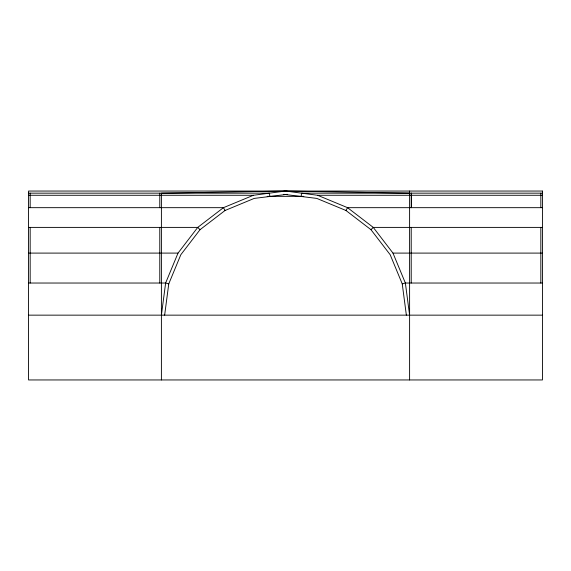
<?xml version="1.0" encoding="UTF-8"?>
<svg xmlns="http://www.w3.org/2000/svg" width="571" height="571" viewBox="0 0 571 571"><rect width="100%" height="100%" fill="white"/><g stroke="black" fill="none" stroke-linecap="round" stroke-linejoin="round"><path stroke-width="0.86" d="M161.4 315.149L165.626 283.03L178.024 253.096L197.744 227.394L223.447 207.673L253.381 195.275L285.5 191.049L409.6 193.162M164.641 315.149L168.759 283.866L180.829 254.716L200.036 229.685L225.067 210.478L254.216 198.408L287.27 194.318M301.138 196.345L301.559 193.162L542.45 193.162M283.73 194.318L316.784 198.408L345.933 210.478L347.553 207.673L542.45 207.673M406.359 315.149L402.241 283.866L390.171 254.716L370.964 229.685L373.256 227.394L542.45 227.394M402.241 283.866L405.374 283.03L542.45 283.03M28.55 193.162L269.441 193.162L269.862 196.345M28.55 195.275L253.381 195.275M161.4 379.951L161.4 193.162L285.5 191.049L317.619 195.275L542.45 195.275M267.192 196.345L303.808 196.345M28.55 207.673L223.447 207.673L225.067 210.478M28.55 227.394L197.744 227.394L200.036 229.685M28.55 253.096L178.024 253.096M317.619 195.275L347.553 207.673L373.256 227.394L392.976 253.096L542.45 253.096M28.55 283.03L165.626 283.03L168.759 283.866M28.55 315.149L542.45 315.149M345.933 210.478L370.964 229.685M392.976 253.096L405.374 283.03L409.6 315.149M540.83 193.162L540.83 207.673M540.83 227.394L540.83 283.03M411.527 193.162L411.527 207.673M411.22 193.162L411.22 207.673M411.22 227.394L411.22 283.03M409.6 191.049L409.6 379.951M159.78 193.162L159.78 207.673M159.78 227.394L159.78 283.03M30.17 193.162L30.17 207.673M30.17 227.394L30.17 283.03M542.45 191.049L28.55 191.049L28.55 379.951L542.45 379.951L542.45 191.049"/></g></svg>
